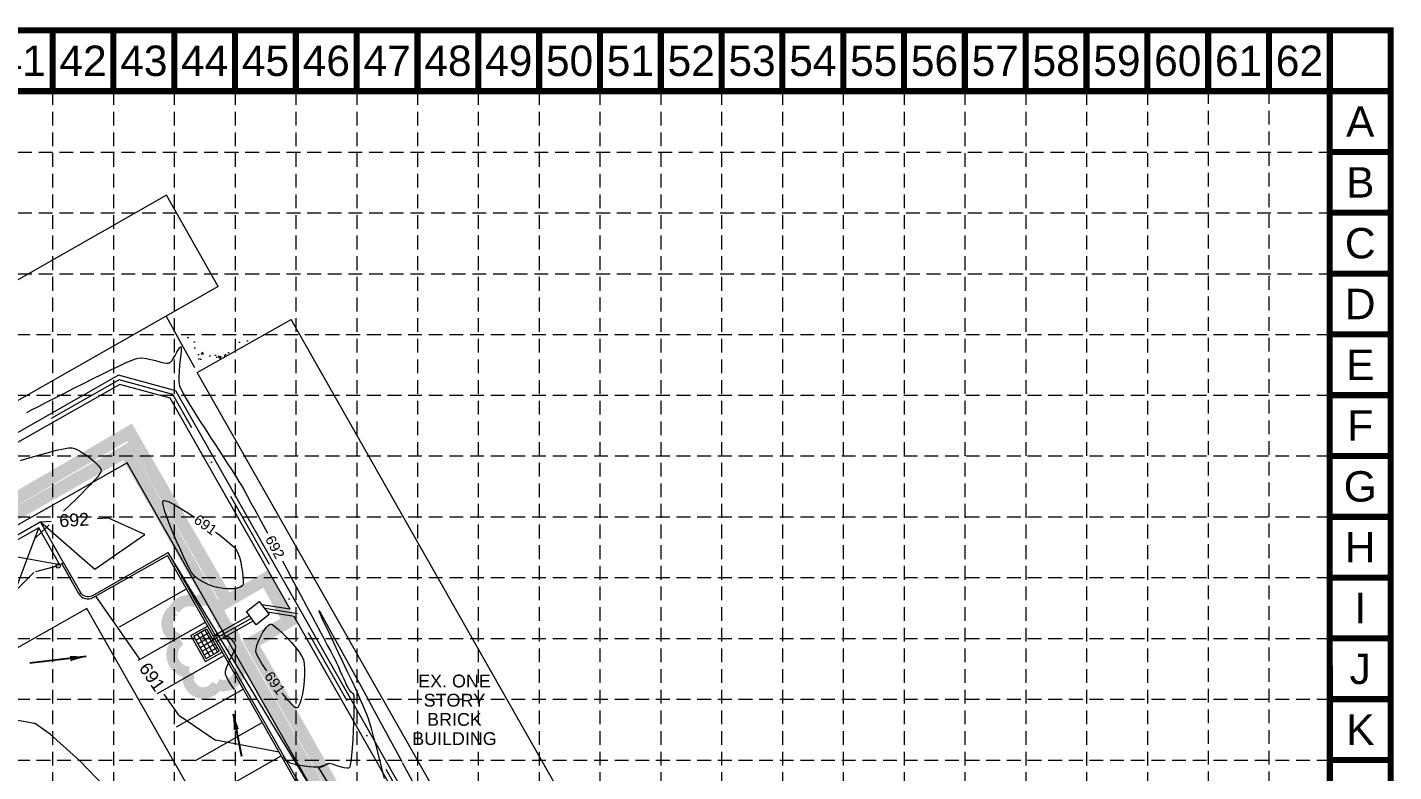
# Model space of a CAD drawing. Header units: feet. Extents: x 16394 to 17307, y 17282 to 17854.
# Drawn here: x 16987.3 to 17307.4, y 17679.4 to 17853.8 of the extents above; entities that cross this region are included whole.
import ezdxf
from ezdxf.enums import TextEntityAlignment as Align

# ---------------------------------------------------------------- set-up
doc = ezdxf.new("R2010")
doc.units = ezdxf.units.FT
doc.header["$MEASUREMENT"] = 0
for name, pattern in [('DGN Style 2', [22.939223, 13.763534, -9.175689]), ('DGN Style 4', [36.725696, 18.351378, -9.175689, 0.022939, -9.175689]), ('DGN Style 5', [16.057456, 6.881767, -9.175689]), ('HIDDEN', [0.375, 0.25, -0.125])]:
    doc.linetypes.add(name, pattern=pattern)
for name, color, linetype, lineweight in [('_0', 1, 'Continuous', 0), ('BASE', 1, 'Continuous', 0), ('Level 1', 7, 'Continuous', 0), ('Level 17', 7, 'Continuous', 0), ('Level 18', 7, 'Continuous', 0), ('Level 25', 7, 'Continuous', 0), ('Level 35', 7, 'Continuous', 0), ('Level 38', 7, 'Continuous', 0), ('Level 4', 7, 'Continuous', 0), ('Level 41', 7, 'Continuous', 0), ('Level 43', 7, 'Continuous', 0), ('Level 5', 7, 'Continuous', 0)]:
    doc.layers.add(name, color=color, linetype=linetype, lineweight=lineweight)
for name, color, linetype in [('GRID', 254, 'HIDDEN'), ('INLET PROTECTION', 5, 'Continuous'), ('LEGEND', 7, 'Continuous'), ('LIMITS OF DISTURBANCE', 1, 'HIDDEN'), ('SILT FENCE', 200, 'Continuous')]:
    doc.layers.add(name, color=color, linetype=linetype)
doc.styles.get("Standard").update_dxf_attribs({"font": 'ARIAL.TTF'})
doc.styles.add('Style-ENGINEERING', font='ENGINEERING.shx')
doc.dimstyles.get("Standard").update_dxf_attribs({"dimtxt": 0.18, "dimasz": 0.18, "dimexe": 0.18, "dimexo": 0.0625, "dimgap": 0.09, "dimtad": 0, "dimtih": 1, "dimtoh": 1, "dimdec": 4, "dimzin": 0, "dimdsep": 46, "dimtxsty": 'Standard', "dimcen": 0.09, "dimadec": 0, "dimazin": 0, "dimtfac": 1, "dimtdec": 4, "dimtofl": 0, "dimtmove": 0, "dimatfit": 3, "dimfxl": 0, "dimtolj": 1, "dimtzin": 0, "dimarcsym": 0})

msp = doc.modelspace()

# ---------------------------------------------------------------- hatches: boundary and pattern name
at = {"layer": 'Level 35', "linetype": 'DGN Style 2', "lineweight": 0}
h = msp.add_hatch(dxfattribs=at)
h.set_pattern_fill('AR-CONC', style=0)
h.set_pattern_definition([(50, (15736.0226, 15714.5856), (5.379451, -0.470641), [0.5625, -6.1875]), (355, (15736.0226, 15714.5856), (-1.040635, 5.641441), [0.45, -4.95]), (100.4514, (15736.471, 15714.5464), (4.33882, 5.170797), [0.478051, -5.258566]), (46.1842, (15736.0226, 15716.0856), (8.004308, -1.241393), [0.84375, -9.28125]), (96.6356, (15736.69, 15715.982), (7.00997, 7.305884), [0.717077, -7.887848]), (351.1842, (15736.023, 15716.086), (7.009965, 7.30589), [0.675, -7.425]), (21, (15736.7726, 15715.7106), (4.476803, -3.019642), [0.5625, -6.1875]), (326, (15736.7726, 15715.7106), (1.824865, 5.438625), [0.45, -4.95]), (71.4514, (15737.1457, 15715.459), (6.30167, 2.418979), [0.478051, -5.258566]), (37.5, (15736.0226, 15714.5856), (0.0911989, 2.4967039), [0, -4.89, 0, -5.025, 0, -4.96875]), (7.5, (15736.0226, 15714.5856), (1.9730215, 2.9580878), [0, -2.865, 0, -4.7775, 0, -1.89375]), (327.5, (15734.3501, 15714.5856), (4.0036683, -0.1691615), [0, -1.875, 0, -5.85, 0, -7.7625]), (317.5, (15733.6, 15714.5856), (4.3738963, 0.7507874), [0, -2.4375, 0, -3.885, 0, -5.5125])])
h.paths.add_polyline_path([(17041.66, 17781.48), (17039.78, 17781.11), (17037.82, 17780.78), (17033.74, 17777.84), (17030.91, 17778.93), (17027.82, 17777.9), (17026.13, 17781.21), (17025.29, 17781.57), (17023.88, 17780.16), (17027.6, 17773.5)], flags=16)

# ---------------------------------------------------------------- linework, layer by layer
at = {"layer": 'BASE', "color": 7}
for p, q in [((17292.45, 17838.89), (16409.08, 17838.9)), ((17292.43, 17838.88), (17292.43, 17297.38)), ((17292.47, 17297.35), (17292.45, 17838.89))]:
    msp.add_line(p, q, dxfattribs=at)
at = {"layer": 'BASE', "color": 7, "const_width": 1.43}
msp.add_lwpolyline([(16394.68, 17283.13), (17306.68, 17283.13), (17306.68, 17853.13), (16394.68, 17853.13)], close=True, dxfattribs=at)
for points in [[(16993.18, 17838.88), (16993.18, 17853.13)], [(17007.43, 17838.88), (17007.43, 17853.13)], [(17021.68, 17838.88), (17021.68, 17853.13)], [(17035.93, 17838.88), (17035.93, 17853.13)], [(17050.18, 17838.88), (17050.18, 17853.13)], [(17064.43, 17838.88), (17064.43, 17853.13)], [(17078.68, 17838.88), (17078.68, 17853.13)], [(17092.93, 17838.88), (17092.93, 17853.13)], [(17107.18, 17838.88), (17107.18, 17853.13)], [(17121.43, 17838.88), (17121.43, 17853.13)], [(17135.68, 17838.88), (17135.68, 17853.13)], [(17149.93, 17838.88), (17149.93, 17853.13)], [(17164.18, 17838.88), (17164.18, 17853.13)], [(17178.43, 17838.88), (17178.43, 17853.13)], [(17192.68, 17838.88), (17192.68, 17853.13)], [(17206.93, 17838.88), (17206.93, 17853.13)], [(17221.18, 17838.88), (17221.18, 17853.13)], [(17235.43, 17838.88), (17235.43, 17853.13)], [(17249.68, 17838.88), (17249.68, 17853.13)], [(17263.93, 17838.88), (17263.93, 17853.13)], [(17278.18, 17838.88), (17278.18, 17853.13)], [(17292.43, 17838.88), (17292.43, 17853.13)], [(17306.68, 17838.88), (17306.68, 17853.13)], [(17306.68, 17838.88), (17292.43, 17838.88)], [(17306.68, 17824.63), (17292.43, 17824.63)], [(17306.68, 17810.38), (17292.43, 17810.38)], [(17306.68, 17796.13), (17292.43, 17796.13)], [(17306.68, 17781.88), (17292.43, 17781.88)], [(17306.68, 17767.63), (17292.43, 17767.63)], [(17306.68, 17753.38), (17292.43, 17753.38)], [(17306.68, 17739.13), (17292.43, 17739.13)], [(17306.68, 17724.88), (17292.43, 17724.88)], [(17306.68, 17710.63), (17292.43, 17710.63)], [(17306.68, 17696.38), (17292.43, 17696.38)], [(17306.68, 17682.13), (17292.43, 17682.13)]]:
    msp.add_lwpolyline(points, dxfattribs=at)
at = {"layer": 'GRID', "color": 252, "linetype": 'HIDDEN', "lineweight": 0, "ltscale": 12.9}
for p, q in [((16993.18, 17838.88), (16993.18, 17340.07)), ((17007.43, 17838.88), (17007.43, 17340.07)), ((17021.68, 17838.88), (17021.68, 17340.07)), ((17035.93, 17838.88), (17035.93, 17340.07)), ((17050.18, 17838.88), (17050.18, 17340.07)), ((17064.43, 17838.88), (17064.43, 17340.07)), ((17078.68, 17838.88), (17078.68, 17340.07)), ((17092.93, 17838.88), (17092.93, 17340.07)), ((17107.18, 17838.88), (17107.18, 17340.07)), ((17121.43, 17838.88), (17121.43, 17340.07)), ((17135.68, 17838.88), (17135.68, 17340.07)), ((17149.93, 17838.88), (17149.93, 17340.07)), ((17164.18, 17838.88), (17164.18, 17340.07)), ((17178.43, 17838.88), (17178.43, 17340.07)), ((17192.68, 17838.88), (17192.68, 17340.07)), ((17206.93, 17838.88), (17206.93, 17340.07)), ((17221.18, 17838.88), (17221.18, 17340.07)), ((17235.43, 17838.88), (17235.43, 17340.07)), ((17249.68, 17838.88), (17249.68, 17340.07)), ((17263.91, 17839.11), (17263.91, 17340.07)), ((17278.16, 17839.11), (17278.16, 17340.07))]:
    msp.add_line(p, q, dxfattribs=at)
at = {"layer": 'GRID', "color": 7, "linetype": 'HIDDEN', "lineweight": 0, "ltscale": 12.9}
for p, q in [((16409.46, 17824.58), (17292.96, 17824.58)), ((16409.46, 17810.33), (17292.96, 17810.33)), ((16409.46, 17796.08), (17292.96, 17796.08)), ((16408.93, 17781.88), (17292.43, 17781.88)), ((16408.93, 17767.63), (17292.43, 17767.63)), ((16408.93, 17753.38), (17292.43, 17753.38)), ((16408.93, 17739.13), (17292.43, 17739.13)), ((16408.93, 17724.88), (17292.43, 17724.88)), ((16408.93, 17710.63), (17292.43, 17710.63)), ((16408.93, 17696.38), (17292.43, 17696.38)), ((16408.93, 17682.13), (17292.43, 17682.13))]:
    msp.add_line(p, q, dxfattribs=at)
at = {"layer": 'INLET PROTECTION', "color": 7, "linetype": 'Continuous', "lineweight": 30, "const_width": 1.43}
msp.add_lwpolyline([(16408.93, 17838.9), (16408.89, 17297.4), (17292.44, 17297.39), (17292.42, 17838.87), (16408.3, 17838.9)], dxfattribs=at)
at = {"layer": 'LEGEND', "color": 170, "ltscale": 100, "const_width": 2.7}
msp.add_lwpolyline([(17031.89, 17714.48, 0.520567), (17031.89, 17714.48, 0.765195), (17026.88, 17719.13, 0.417879), (17021.68, 17717.23, 0.6649), (17023.12, 17710.32, 0.744833), (17025.24, 17702.7, 0.975642), (17031.71, 17699.87, 0.520567), (17037, 17703.15, 0.520567), (17035.06, 17707.21, 0.540264), (17031.89, 17714.48)], format="xyb", close=True, dxfattribs=at)
at = {"layer": 'Level 1', "color": 35, "linetype": 'DGN Style 5', "lineweight": 0}
for p, q in [((17021.91, 17776.94), (17022.31, 17777.7)), ((17022.31, 17777.7), (17022.67, 17778.37)), ((17022.67, 17778.37), (17022.92, 17778.76)), ((17022.92, 17778.76), (17023.09, 17778.92)), ((17023.09, 17778.92), (17023.19, 17778.96)), ((17023.23, 17777.08), (17023.09, 17775.92)), ((17023.19, 17778.96), (17023.23, 17778.95)), ((17023.23, 17778.95), (17023.27, 17778.93)), ((17023.32, 17778.03), (17023.23, 17777.08)), ((17023.27, 17778.93), (17023.31, 17778.84)), ((17023.31, 17778.84), (17023.34, 17778.57)), ((17023.34, 17778.57), (17023.32, 17778.03)), ((17006.84, 17773.56), (17008.68, 17774.44)), ((17008.68, 17774.44), (17010.29, 17775.18)), ((17010.29, 17775.18), (17011.62, 17775.76)), ((17011.62, 17775.76), (17012.62, 17776.16)), ((17012.62, 17776.16), (17013.23, 17776.34)), ((17013.23, 17776.34), (17014.12, 17776.37)), ((17014.12, 17776.37), (17015.13, 17776.24)), ((17015.13, 17776.24), (17016.2, 17776)), ((17016.2, 17776), (17017.27, 17775.72)), ((17017.27, 17775.72), (17018.3, 17775.45)), ((17018.3, 17775.45), (17019.22, 17775.24)), ((17019.22, 17775.24), (17019.85, 17775.15)), ((17019.85, 17775.15), (17020.24, 17775.15)), ((17020.24, 17775.15), (17020.45, 17775.18)), ((17020.45, 17775.18), (17020.54, 17775.21)), ((17020.54, 17775.21), (17020.63, 17775.26)), ((17020.63, 17775.26), (17020.82, 17775.4)), ((17020.82, 17775.4), (17021.11, 17775.68)), ((17021.11, 17775.68), (17021.47, 17776.19)), ((17021.47, 17776.19), (17021.91, 17776.94)), ((17022.94, 17774.63), (17022.82, 17773.29)), ((17023.09, 17775.92), (17022.94, 17774.63)), ((17000.43, 17770.4), (17002.66, 17771.52)), ((17002.66, 17771.52), (17004.82, 17772.58)), ((17004.82, 17772.58), (17006.84, 17773.56)), ((17022.82, 17773.29), (17022.75, 17771.98)), ((17022.75, 17771.98), (17022.78, 17770.79)), ((17022.78, 17770.79), (17022.94, 17769.79)), ((16993.78, 17767.02), (16995.94, 17768.13)), ((16995.94, 17768.13), (16998.18, 17769.26)), ((16998.18, 17769.26), (17000.43, 17770.4)), ((17022.94, 17769.79), (17023.21, 17769.09)), ((17023.21, 17769.09), (17023.74, 17768.07)), ((17023.74, 17768.07), (17024.48, 17766.77)), ((16988.24, 17764.16), (16989.88, 17765.01)), ((16989.88, 17765.01), (16991.74, 17765.97)), ((16991.74, 17765.97), (16993.78, 17767.02)), ((17024.48, 17766.77), (17025.4, 17765.24)), ((17025.4, 17765.24), (17026.47, 17763.52)), ((16987.13, 17763.58), (16988.24, 17764.16)), ((17026.47, 17763.52), (17027.64, 17761.66)), ((17027.64, 17761.66), (17028.89, 17759.71)), ((17028.89, 17759.71), (17030.19, 17757.72)), ((16992.25, 17754.23), (16994.13, 17754.72)), ((16994.13, 17754.72), (16995.71, 17755.08)), ((16995.71, 17755.08), (16996.92, 17755.28)), ((16996.92, 17755.28), (16997.67, 17755.29)), ((16997.67, 17755.29), (16998.52, 17755.03)), ((16998.52, 17755.03), (16999.46, 17754.58)), ((17030.19, 17757.72), (17031.49, 17755.73)), ((17031.49, 17755.73), (17032.75, 17753.79)), ((16985.64, 17752.3), (16987.93, 17752.99)), ((16987.93, 17752.99), (16990.16, 17753.65)), ((16990.16, 17753.65), (16992.25, 17754.23)), ((16999.46, 17754.58), (17000.46, 17753.99)), ((17000.46, 17753.99), (17001.44, 17753.3)), ((17001.44, 17753.3), (17002.38, 17752.57)), ((17002.38, 17752.57), (17003.2, 17751.85)), ((17003.2, 17751.85), (17003.87, 17751.18)), ((17032.75, 17753.79), (17033.96, 17751.94)), ((17033.96, 17751.94), (17035.07, 17750.24)), ((17003.9, 17748.74), (17003.45, 17748.19)), ((17003.87, 17751.18), (17004.26, 17750.71)), ((17004.26, 17749.27), (17003.9, 17748.74)), ((17004.26, 17750.71), (17004.44, 17750.43)), ((17004.45, 17749.67), (17004.26, 17749.27)), ((17004.44, 17750.43), (17004.51, 17750.27)), ((17004.53, 17749.95), (17004.45, 17749.67)), ((17004.51, 17750.27), (17004.53, 17750.2)), ((17004.53, 17750.2), (17004.54, 17750.12)), ((17004.54, 17750.12), (17004.53, 17749.95)), ((17035.07, 17750.24), (17036.04, 17748.72)), ((17036.04, 17748.72), (17036.85, 17747.43)), ((17000.99, 17745.58), (17000, 17744.59)), ((17001.7, 17746.3), (17000.99, 17745.58)), ((17002.06, 17746.68), (17001.7, 17746.3)), ((17002.48, 17747.14), (17002.06, 17746.68)), ((17002.96, 17747.65), (17002.48, 17747.14)), ((17003.45, 17748.19), (17002.96, 17747.65)), ((17036.85, 17747.43), (17037.45, 17746.43)), ((17037.45, 17746.43), (17037.96, 17745.52)), ((17037.96, 17745.52), (17038.71, 17744.17)), ((16997.33, 17741.97), (16995.75, 17740.45)), ((16998.76, 17743.37), (16997.33, 17741.97)), ((17000, 17744.59), (16998.76, 17743.37)), ((17019.03, 17742.72), (17019.09, 17742.88)), ((17019.03, 17742.34), (17019.03, 17742.72)), ((17019.16, 17741.61), (17019.03, 17742.34)), ((17019.09, 17742.88), (17019.13, 17742.93)), ((17019.13, 17742.93), (17019.19, 17742.96)), ((17019.19, 17742.96), (17019.36, 17742.98)), ((17019.36, 17742.98), (17019.75, 17742.89)), ((17019.75, 17742.89), (17020.49, 17742.6)), ((17020.49, 17742.6), (17021.71, 17741.97)), ((17021.71, 17741.97), (17023.19, 17741.11)), ((17038.71, 17744.17), (17039.66, 17742.43)), ((17039.66, 17742.43), (17040.79, 17740.36)), ((17019.51, 17740.38), (17019.16, 17741.61)), ((17020.03, 17738.87), (17019.51, 17740.38)), ((17020.68, 17737.16), (17020.03, 17738.87)), ((17023.19, 17741.11), (17024.86, 17740.06)), ((17024.86, 17740.06), (17026.19, 17739.19)), ((17040.79, 17740.36), (17042.06, 17738.01)), ((16990.68, 17735.61), (16989.04, 17734.08)), ((16992.38, 17737.21), (16990.68, 17735.61)), ((17021.42, 17735.32), (17020.68, 17737.16)), ((17031.37, 17735.54), (17031.96, 17735.1)), ((17042.06, 17738.01), (17043.45, 17735.43)), ((17043.45, 17735.43), (17043.52, 17735.3)), ((17022.22, 17733.44), (17021.42, 17735.32)), ((17023.04, 17731.6), (17022.22, 17733.44)), ((17031.96, 17735.1), (17033.47, 17733.93)), ((17033.47, 17733.93), (17034.73, 17732.9)), ((17034.73, 17732.9), (17035.66, 17732.05)), ((17023.84, 17729.86), (17023.04, 17731.6)), ((17024.58, 17728.31), (17023.84, 17729.86)), ((17035.66, 17732.05), (17036.19, 17731.45)), ((17036.19, 17731.45), (17036.28, 17731.31)), ((17036.28, 17731.31), (17036.45, 17731)), ((17036.45, 17731), (17036.68, 17730.46)), ((17036.68, 17730.46), (17036.96, 17729.64)), ((17036.96, 17729.64), (17037.25, 17728.5)), ((17025.23, 17727.02), (17024.58, 17728.31)), ((17025.74, 17726.09), (17025.23, 17727.02)), ((17026.08, 17725.57), (17025.74, 17726.09)), ((17037.25, 17728.5), (17037.48, 17727.31)), ((17037.48, 17727.31), (17037.65, 17726.14)), ((17037.65, 17726.14), (17037.77, 17725.06)), ((17047.01, 17728.8), (17048.05, 17726.87)), ((17048.05, 17726.87), (17049.63, 17723.92)), ((17026.6, 17725.05), (17026.08, 17725.57)), ((17027.23, 17724.57), (17026.6, 17725.05)), ((17027.94, 17724.12), (17027.23, 17724.57)), ((17028.69, 17723.71), (17027.94, 17724.12)), ((17029.44, 17723.35), (17028.69, 17723.71)), ((17030.16, 17723.04), (17029.44, 17723.35)), ((17030.82, 17722.81), (17030.16, 17723.04)), ((17031.52, 17722.62), (17030.82, 17722.81)), ((17032.32, 17722.47), (17031.52, 17722.62)), ((17037.14, 17722.66), (17036.68, 17722.48)), ((17037.46, 17722.84), (17037.14, 17722.66)), ((17037.64, 17722.98), (17037.46, 17722.84)), ((17037.73, 17723.09), (17037.64, 17722.98)), ((17037.77, 17723.15), (17037.73, 17723.09)), ((17037.77, 17725.06), (17037.82, 17724.15)), ((17037.78, 17723.19), (17037.77, 17723.15)), ((17037.81, 17723.31), (17037.78, 17723.19)), ((17037.83, 17723.6), (17037.81, 17723.31)), ((17037.82, 17724.15), (17037.83, 17723.6)), ((17049.63, 17723.92), (17051.18, 17721.02)), ((17033.17, 17722.36), (17032.32, 17722.47)), ((17034, 17722.28), (17033.17, 17722.36)), ((17034.75, 17722.24), (17034, 17722.28)), ((17035.36, 17722.23), (17034.75, 17722.24)), ((17035.76, 17722.26), (17035.36, 17722.23)), ((17036.2, 17722.34), (17035.76, 17722.26)), ((17036.68, 17722.48), (17036.2, 17722.34)), ((17051.18, 17721.02), (17052.68, 17718.22)), ((17052.68, 17718.22), (17054.09, 17715.57)), ((17055.6, 17717.12), (17055.6, 17717.14)), ((17055.6, 17717.14), (17055.63, 17717.12)), ((17055.62, 17717.03), (17055.6, 17717.12)), ((17055.73, 17716.73), (17055.62, 17717.03)), ((17055.63, 17717.12), (17055.75, 17716.93)), ((17056, 17716.09), (17055.73, 17716.73)), ((17055.75, 17716.93), (17056.11, 17716.31)), ((17056.11, 17716.31), (17056.92, 17714.88)), ((17042.95, 17712.83), (17043.3, 17713.25)), ((17043.3, 17713.25), (17043.68, 17713.63)), ((17043.68, 17713.63), (17043.98, 17713.86)), ((17043.98, 17713.86), (17044.2, 17713.97)), ((17044.2, 17713.97), (17044.33, 17714)), ((17044.33, 17714), (17044.39, 17714)), ((17044.39, 17714), (17044.43, 17714)), ((17044.43, 17714), (17044.54, 17713.94)), ((17044.54, 17713.94), (17044.8, 17713.77)), ((17044.8, 17713.77), (17045.29, 17713.39)), ((17045.29, 17713.39), (17046.09, 17712.7)), ((17054.09, 17715.57), (17055.4, 17713.12)), ((17055.4, 17713.12), (17056.56, 17710.94)), ((17056.53, 17714.92), (17056, 17716.09)), ((17057.25, 17713.4), (17056.53, 17714.92)), ((17056.92, 17714.88), (17058.4, 17712.2)), ((17058.1, 17711.59), (17057.25, 17713.4)), ((17032.39, 17711.23), (17031.4, 17711.27)), ((17033.25, 17711.19), (17032.39, 17711.23)), ((17033.92, 17711.11), (17033.25, 17711.19)), ((17034.34, 17710.99), (17033.92, 17711.11)), ((17034.79, 17710.67), (17034.34, 17710.99)), ((17035.23, 17710.23), (17034.79, 17710.67)), ((17035.63, 17709.73), (17035.23, 17710.23)), ((17041.03, 17708.98), (17041.34, 17709.84)), ((17041.34, 17709.84), (17041.72, 17710.69)), ((17041.72, 17710.69), (17042.1, 17711.45)), ((17042.1, 17711.45), (17042.44, 17712.06)), ((17042.44, 17712.06), (17042.67, 17712.44)), ((17042.67, 17712.44), (17042.95, 17712.83)), ((17046.09, 17712.7), (17047.02, 17711.83)), ((17047.02, 17711.83), (17048.04, 17710.83)), ((17048.04, 17710.83), (17049.06, 17709.75)), ((17056.56, 17710.94), (17057.55, 17709.07)), ((17059.07, 17709.57), (17058.1, 17711.59)), ((17058.4, 17712.2), (17060.36, 17708.64)), ((17034.84, 17705.89), (17035.31, 17706.81)), ((17035.31, 17706.81), (17035.73, 17707.63)), ((17035.93, 17709.2), (17035.63, 17709.73)), ((17035.73, 17707.63), (17036.01, 17708.28)), ((17036.09, 17708.7), (17035.93, 17709.2)), ((17036.01, 17708.28), (17036.09, 17708.7)), ((17040.82, 17707.46), (17040.84, 17708.16)), ((17041.03, 17706.89), (17040.82, 17707.46)), ((17040.84, 17708.16), (17041.03, 17708.98)), ((17041.51, 17705.96), (17041.03, 17706.89)), ((17049.06, 17709.75), (17050.03, 17708.65)), ((17050.03, 17708.65), (17050.87, 17707.56)), ((17050.87, 17707.56), (17051.53, 17706.54)), ((17057.55, 17709.07), (17058.35, 17707.56)), ((17058.35, 17707.56), (17058.91, 17706.48)), ((17060.11, 17707.4), (17059.07, 17709.57)), ((17061.19, 17705.13), (17060.11, 17707.4)), ((17060.36, 17708.64), (17062.73, 17704.31)), ((17033.73, 17703.03), (17033.98, 17703.94)), ((17033.98, 17703.94), (17034.37, 17704.91)), ((17034.37, 17704.91), (17034.84, 17705.89)), ((17042.23, 17704.75), (17041.51, 17705.96)), ((17043.12, 17703.35), (17042.23, 17704.75)), ((17051.53, 17706.54), (17051.93, 17705.65)), ((17051.93, 17705.65), (17052.12, 17704.68)), ((17052.12, 17704.68), (17052.21, 17703.46)), ((17052.21, 17703.46), (17052.2, 17702.07)), ((17058.91, 17706.48), (17059.23, 17705.88)), ((17059.23, 17705.88), (17059.62, 17705.06)), ((17059.62, 17705.06), (17060.06, 17704.13)), ((17060.06, 17704.13), (17060.52, 17703.13)), ((17062.28, 17702.83), (17061.19, 17705.13)), ((17062.73, 17704.31), (17065.45, 17699.32)), ((17033.69, 17702.25), (17033.73, 17703.03)), ((17033.91, 17701.59), (17033.69, 17702.25)), ((17034.37, 17700.75), (17033.91, 17701.59)), ((17035.03, 17699.76), (17034.37, 17700.75)), ((17043.34, 17703.01), (17043.12, 17703.35)), ((17052.1, 17700.58), (17051.93, 17699.09)), ((17052.2, 17702.07), (17052.1, 17700.58)), ((17060.52, 17703.13), (17060.98, 17702.12)), ((17060.98, 17702.12), (17061.42, 17701.14)), ((17061.42, 17701.14), (17061.82, 17700.25)), ((17061.82, 17700.25), (17062.15, 17699.51)), ((17063.35, 17700.58), (17062.28, 17702.83)), ((17064.35, 17698.42), (17063.35, 17700.58)), ((17035.84, 17698.67), (17035.03, 17699.76)), ((17047.4, 17697.28), (17046.99, 17697.82)), ((17048.4, 17696.05), (17047.4, 17697.28)), ((17051.7, 17697.67), (17051.42, 17696.4)), ((17051.93, 17699.09), (17051.7, 17697.67)), ((17062.15, 17699.51), (17062.41, 17698.97)), ((17062.41, 17698.97), (17062.57, 17698.67)), ((17062.57, 17698.67), (17062.86, 17698.34)), ((17062.86, 17698.34), (17063.21, 17698.03)), ((17063.21, 17698.03), (17063.54, 17697.7)), ((17063.54, 17697.7), (17063.76, 17697.36)), ((17063.76, 17697.36), (17063.79, 17696.93)), ((17065.26, 17696.42), (17064.35, 17698.42)), ((17065.45, 17699.32), (17068.46, 17693.79)), ((17049.26, 17695.1), (17048.4, 17696.05)), ((17049.82, 17694.59), (17049.26, 17695.1)), ((17050.15, 17694.38), (17049.82, 17694.59)), ((17050.32, 17694.33), (17050.15, 17694.38)), ((17050.38, 17694.33), (17050.32, 17694.33)), ((17050.46, 17694.36), (17050.38, 17694.33)), ((17050.6, 17694.47), (17050.46, 17694.36)), ((17050.82, 17694.77), (17050.6, 17694.47)), ((17051.1, 17695.37), (17050.82, 17694.77)), ((17051.42, 17696.4), (17051.1, 17695.37)), ((17063.78, 17694.58), (17063.74, 17692.87)), ((17063.79, 17695.97), (17063.78, 17694.58)), ((17063.79, 17696.93), (17063.79, 17695.97)), ((17066.05, 17694.65), (17065.26, 17696.42)), ((17066.67, 17693.18), (17066.05, 17694.65)), ((17068.46, 17693.79), (17071.69, 17687.83)), ((17063.68, 17690.94), (17063.59, 17688.9)), ((17063.74, 17692.87), (17063.68, 17690.94)), ((17067.1, 17692.05), (17066.67, 17693.18)), ((17067.44, 17691), (17067.1, 17692.05)), ((17067.87, 17689.52), (17067.44, 17691)), ((17063.59, 17688.9), (17063.49, 17686.86)), ((17068.38, 17687.66), (17067.87, 17689.52)), ((17068.96, 17685.5), (17068.38, 17687.66)), ((17071.69, 17687.83), (17075.1, 17681.56)), ((17063.37, 17684.92), (17063.23, 17683.2)), ((17063.49, 17686.86), (17063.37, 17684.92)), ((17069.58, 17683.09), (17068.96, 17685.5)), ((17047.8, 17682.16), (17047.17, 17682.84)), ((17048.35, 17681.7), (17047.8, 17682.16)), ((17049.11, 17681.34), (17048.35, 17681.7)), ((17050.05, 17681.05), (17049.11, 17681.34)), ((17051.1, 17680.83), (17050.05, 17681.05)), ((17057.22, 17681.01), (17056.87, 17680.78)), ((17057.58, 17681.22), (17057.22, 17681.01)), ((17057.92, 17681.33), (17057.58, 17681.22)), ((17058.33, 17681.26), (17057.92, 17681.33)), ((17058.98, 17681.06), (17058.33, 17681.26)), ((17059.8, 17680.78), (17058.98, 17681.06)), ((17063.07, 17681.79), (17062.93, 17680.96)), ((17063.23, 17683.2), (17063.07, 17681.79)), ((17070.24, 17680.51), (17069.58, 17683.09)), ((17075.1, 17681.56), (17078.61, 17675.08)), ((17052.21, 17680.66), (17051.1, 17680.83)), ((17053.3, 17680.54), (17052.21, 17680.66)), ((17054.31, 17680.47), (17053.3, 17680.54)), ((17055.17, 17680.44), (17054.31, 17680.47)), ((17055.81, 17680.44), (17055.17, 17680.44)), ((17056.16, 17680.46), (17055.81, 17680.44)), ((17056.51, 17680.57), (17056.16, 17680.46)), ((17056.87, 17680.78), (17056.51, 17680.57)), ((17060.67, 17680.5), (17059.8, 17680.78)), ((17061.51, 17680.29), (17060.67, 17680.5)), ((17062.1, 17680.22), (17061.51, 17680.29)), ((17062.45, 17680.24), (17062.1, 17680.22)), ((17062.63, 17680.31), (17062.45, 17680.24)), ((17062.71, 17680.35), (17062.63, 17680.31)), ((17062.75, 17680.4), (17062.71, 17680.35)), ((17062.82, 17680.55), (17062.75, 17680.4)), ((17062.93, 17680.96), (17062.82, 17680.55)), ((17070.92, 17677.81), (17070.24, 17680.51))]:
    msp.add_line(p, q, dxfattribs=at)
at = {"layer": 'Level 1', "color": 7, "linetype": 'Continuous', "lineweight": 0}
for p, q in [((17010.64, 17751.76), (16855.84, 17663.87)), ((17136.81, 17529.54), (17010.64, 17751.76))]:
    msp.add_line(p, q, dxfattribs=at)
at = {"layer": 'Level 17', "color": 7, "linetype": 'Continuous', "lineweight": 0}
for p, q in [((17019.84, 17814.48), (16907.68, 17750.71)), ((17031.99, 17793.07), (17019.84, 17814.48)), ((17031.99, 17793.07), (16889.13, 17711.84)), ((17027.09, 17772.92), (17049.04, 17785.38)), ((17155.27, 17598.49), (17049.04, 17785.38)), ((17133.31, 17586.02), (17027.09, 17772.92))]:
    msp.add_line(p, q, dxfattribs=at)
at = {"layer": 'Level 25', "color": 7, "linetype": 'Continuous', "lineweight": 0}
for p, q in [((17001.24, 17717.67), (16901.25, 17660.9)), ((17100.46, 17542.93), (17001.24, 17717.67))]:
    msp.add_line(p, q, dxfattribs=at)
at = {"layer": 'Level 35', "color": 7, "linetype": 'DGN Style 2', "lineweight": 0, "flags": 128}
msp.add_lwpolyline([(17019.78, 17786.13), (17023.36, 17779.58), (17027.09, 17772.92)], dxfattribs=at)
at = {"layer": 'Level 38', "color": 7, "linetype": 'Continuous', "lineweight": 0}
for p, q in [((16990.34, 17737.93), (16978.16, 17731.02)), ((16989.96, 17736.56), (16979.52, 17730.64)), ((16984.46, 17721.94), (16989.96, 17736.56)), ((16994.9, 17727.87), (16989.96, 17736.56)), ((16995.77, 17728.36), (16990.34, 17737.93)), ((16994.9, 17727.87), (16979.52, 17730.64)), ((17002.45, 17720.64), (17020.27, 17730.75)), ((17002.7, 17720.2), (17020.08, 17730.07)), ((17051.18, 17675.28), (17020.08, 17730.07)), ((17051.87, 17675.1), (17020.27, 17730.75)), ((16988.81, 17726.05), (16984.9, 17722.19)), ((16994.46, 17727.62), (16989.14, 17726.24)), ((16995.77, 17728.36), (16994.9, 17727.87)), ((16995.33, 17728.12), (16999.29, 17721.14)), ((16995.77, 17728.36), (16999.73, 17721.39)), ((17008.87, 17713.36), (17024.52, 17722.24)), ((17013.31, 17705.53), (17028.97, 17714.42)), ((17017.76, 17697.7), (17033.41, 17706.59)), ((17022.2, 17689.88), (17037.85, 17698.76)), ((17026.64, 17682.05), (17042.3, 17690.94)), ((17031.09, 17674.22), (17046.74, 17683.11))]:
    msp.add_line(p, q, dxfattribs=at)
msp.add_circle((16994.46, 17727.62), 0.5, dxfattribs=at)
msp.add_arc((17001.47, 17722.38), 2.5, 209.5867, 299.5867, dxfattribs=at)
at = {"layer": 'Level 38', "color": 7, "linetype": 'Continuous', "lineweight": 0, "extrusion": (0, 0, -1)}
msp.add_arc((-17001.47, 17722.38), 2, 240.4133, 330.4133, dxfattribs=at)
at = {"layer": 'Level 4', "color": 35, "linetype": 'Continuous', "lineweight": 0}
for p, q in [((17003.59, 17738.7), (17006.11, 17738.85)), ((17014.79, 17735), (17006.11, 17738.85)), ((16978.16, 17731.02), (16990.34, 17737.93)), ((16990.34, 17737.93), (16992.86, 17738.08)), ((16990.34, 17737.93), (17003.07, 17726.82)), ((17003.07, 17726.82), (17014.79, 17735))]:
    msp.add_line(p, q, dxfattribs=at)
at = {"layer": 'Level 41', "color": 5, "linetype": 'DGN Style 4', "lineweight": 0}
for p, q in [((17008.78, 17771.25), (16869.18, 17691.87)), ((17021.39, 17767.77), (17008.78, 17771.25)), ((17134.94, 17567.98), (17021.39, 17767.77)), ((17050.57, 17716.42), (17042.87, 17717.64)), ((17033.35, 17711.76), (17039.75, 17715.39))]:
    msp.add_line(p, q, dxfattribs=at)
at = {"layer": 'Level 41', "color": 5, "linetype": 'Continuous', "lineweight": 0}
for p, q in [((17008.65, 17772.32), (16970.68, 17750.73)), ((17022.05, 17768.62), (17008.65, 17772.32)), ((17008.92, 17770.17), (16978.52, 17752.89)), ((17020.73, 17766.91), (17008.92, 17770.17)), ((17135.6, 17568.83), (17022.05, 17768.62)), ((17048.83, 17717.46), (17020.73, 17766.91)), ((17038.61, 17716.95), (17041.58, 17719.31)), ((17040.87, 17713.84), (17038.61, 17716.95)), ((17043.96, 17716.22), (17040.87, 17713.84)), ((17041.58, 17719.31), (17043.96, 17716.22)), ((17048.83, 17717.46), (17042.2, 17718.5)), ((17049.78, 17715.79), (17043.54, 17716.77)), ((17032.98, 17712.41), (17039.31, 17716)), ((17033.72, 17711.1), (17040.19, 17714.78)), ((17098.88, 17629.4), (17049.78, 17715.79)), ((17032.98, 17712.42), (17033.72, 17711.1))]:
    msp.add_line(p, q, dxfattribs=at)
at = {"layer": 'Level 43', "color": 5, "linetype": 'Continuous', "lineweight": 0}
for p, q in [((17025.55, 17711.31), (17029.47, 17713.53)), ((17029.47, 17713.53), (17032.92, 17707.44)), ((17029.01, 17705.22), (17025.55, 17711.31)), ((17026.24, 17711.12), (17029.28, 17712.85)), ((17029.2, 17705.9), (17026.24, 17711.12)), ((17026.73, 17710.25), (17029.77, 17711.98)), ((17030.07, 17706.4), (17027.11, 17711.62)), ((17027.22, 17709.38), (17030.27, 17711.11)), ((17027.72, 17708.51), (17030.76, 17710.24)), ((17030.94, 17706.89), (17027.98, 17712.11)), ((17031.81, 17707.39), (17028.85, 17712.6)), ((17029.28, 17712.85), (17032.24, 17707.63)), ((17030.81, 17711.17), (17033.1, 17712.48)), ((17031.55, 17709.87), (17033.72, 17711.1)), ((17028.21, 17707.64), (17031.26, 17709.37)), ((17028.71, 17706.77), (17031.75, 17708.5)), ((17029.01, 17705.22), (17032.92, 17707.44)), ((17029.2, 17705.9), (17032.24, 17707.63))]:
    msp.add_line(p, q, dxfattribs=at)
at = {"layer": 'Level 43', "color": 5, "linetype": 'DGN Style 4', "lineweight": 0}
msp.add_line((17030.74, 17710.27), (17033.26, 17711.7), dxfattribs=at)
at = {"layer": 'Level 5', "color": 35, "linetype": 'Continuous', "lineweight": 0}
for p, q in [((17055.58, 17672.61), (17020.27, 17730.75)), ((17013.64, 17705.74), (17003.32, 17720.56)), ((17022.74, 17692.67), (17019.36, 17697.53)), ((16985.05, 17691.48), (16988.97, 17690.78)), ((16992.6, 17688.16), (16988.97, 17690.78)), ((17022.74, 17692.67), (17031.35, 17686.76)), ((16999.58, 17681.96), (16992.6, 17688.16)), ((17046.25, 17683.97), (17031.35, 17686.76)), ((17005.31, 17675.91), (16999.58, 17681.96)), ((17055.51, 17680.42), (17057.92, 17681.33)), ((17059.06, 17674.57), (17055.51, 17680.42))]:
    msp.add_line(p, q, dxfattribs=at)
at = {"layer": 'LIMITS OF DISTURBANCE', "lineweight": 0, "ltscale": 40, "const_width": 3}
msp.add_lwpolyline([(17002.62, 17478.46), (17142.49, 17531.09), (17124.7, 17560.76), (17090.04, 17621.14), (17098.89, 17626.18), (17092.51, 17637.6), (17083.35, 17632.67), (17039.72, 17709.5), (17048.61, 17714.69), (17043.13, 17724.57), (17034.09, 17719.34), (17011.22, 17758.91), (16981.94, 17741.82)], dxfattribs=at)
at = {"layer": 'SILT FENCE', "linetype": 'Continuous', "lineweight": 0, "const_width": 3}
msp.add_lwpolyline([(17137.78, 17531.55), (17010.31, 17754.46), (16857.81, 17667.75), (16793.16, 17782.1), (16789.98, 17780.53), (16766.33, 17824.33), (16751.87, 17819.79), (16744.82, 17816.37), (16662.9, 17771.2), (16643.39, 17745.23), (16648.02, 17715.39)], dxfattribs=at)

# ---------------------------------------------------------------- texts
at = {"layer": 'BASE', "color": 7}
for s, height, p in [('41', 7.125, (16986.06, 17846)), ('42', 7.125, (17000.31, 17846)), ('43', 7.125, (17014.56, 17846)), ('44', 7.125, (17028.81, 17846)), ('45', 7.125, (17043.06, 17846)), ('46', 7.125, (17057.31, 17846)), ('47', 7.125, (17071.56, 17846)), ('48', 7.125, (17085.81, 17846)), ('49', 7.125, (17100.06, 17846)), ('50', 7.125, (17114.31, 17846)), ('51', 7.125, (17128.56, 17846)), ('52', 7.125, (17142.81, 17846)), ('53', 7.125, (17157.06, 17846)), ('54', 7.125, (17171.31, 17846)), ('55', 7.125, (17185.56, 17846)), ('56', 7.125, (17199.81, 17846)), ('57', 7.125, (17214.06, 17846)), ('58', 7.125, (17228.31, 17846)), ('59', 7.125, (17242.56, 17846)), ('60', 7.125, (17256.81, 17846)), ('61', 7.125, (17271.06, 17846)), ('62', 7.125, (17285.31, 17846)), ('A', 7.13, (17299.56, 17831.75)), ('B', 7.13, (17299.56, 17817.5)), ('C', 7.13, (17299.56, 17803.25)), ('D', 7.13, (17299.56, 17789)), ('E', 7.13, (17299.56, 17774.75)), ('F', 7.13, (17299.56, 17760.5)), ('G', 7.13, (17299.56, 17746.25)), ('H', 7.13, (17299.56, 17732)), ('I', 7.13, (17299.56, 17717.75)), ('J', 7.13, (17299.56, 17703.5)), ('K', 7.13, (17299.56, 17689.25))]:
    msp.add_text(s, height=height, dxfattribs=at).set_placement(p, align=Align.MIDDLE_CENTER)
at = {"layer": 'Level 1', "color": 35, "linetype": 'Continuous', "lineweight": 0}
for s, rotation, p in [('691', 324.5411, (17026.04, 17737.91)), ('692', 298.2486, (17042.91, 17733.93)), ('691', 304.6155, (17042.69, 17701.81))]:
    msp.add_text(s, height=2.4, rotation=rotation, dxfattribs=at).set_placement(p)
at = {"layer": 'Level 18', "color": 7, "linetype": 'Continuous', "lineweight": 0, "insert": (17087.34, 17685.6), "char_height": 3, "attachment_point": 8, "line_spacing_factor": 0.9}
msp.add_mtext('EX. ONE\\PSTORY\\PBRICK\\PBUILDING', dxfattribs=at)
at = {"layer": 'Level 4', "color": 35, "linetype": 'Continuous', "lineweight": 0}
for s, rotation, p in [('692', 3.3328, (16998.23, 17738.39)), ('691', 304.8564, (17016.5, 17701.63))]:
    msp.add_text(s, height=3, rotation=rotation, dxfattribs=at).set_placement(p, align=Align.MIDDLE_CENTER)

# ---------------------------------------------------------------- leaders
at = {"layer": '_0', "color": 7, "linetype": 'Continuous', "lineweight": 0}
for points in [[(17001.01, 17706.35), (16987.85, 17704.86)], [(17035.5, 17692.95), (17037.48, 17683.02)]]:
    msp.add_leader(points, dimstyle='Standard', override={"dimtxt": 3, "dimasz": 3.75, "dimgap": 0, "dimtad": 1, "dimtxsty": 'Style-ENGINEERING'}, dxfattribs=at)

doc.saveas('drawing.dxf')
